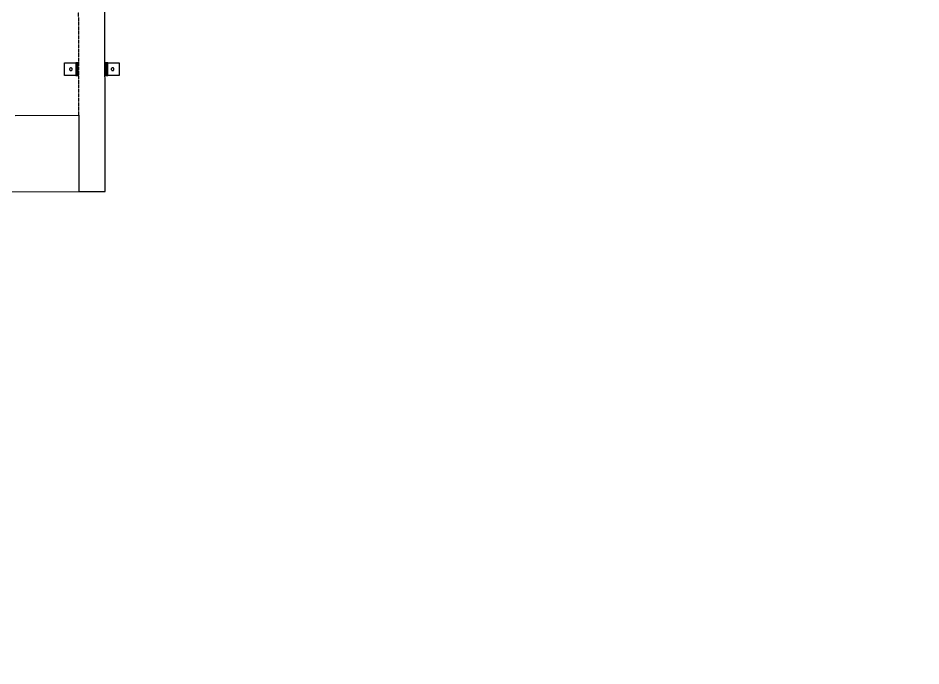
# Model space of a CAD drawing. Header units: feet. Extents: x -99009 to 3252343, y -11094690 to 9035152.
# Drawn here: x 2484468 to 2488018, y -1983789 to -1981242 of the extents above; entities that cross this region are included whole.
import ezdxf

# ---------------------------------------------------------------- set-up
doc = ezdxf.new("R2010")
doc.units = ezdxf.units.FT
doc.linetypes.add('PDF_IMPORT', pattern=[1, 0.8, -0.2])
doc.layers.add('1', color=1, linetype='Continuous')

# ---------------------------------------------------------------- blocks, each defined once
blk = doc.blocks.new('lEVELLING mACHINE')
at = {"color": 200, "lineweight": 25, "transparency": 33554684}
for points in [[(17491.7, 8164.6), (17741.4, 8164.6), (17741.4, 8464), (16941.2, 8464), (16838.2, 8464), (16838.2, 7564.5), (16838.2, 7284.4)], [(17191.6, 8164.6), (16941.2, 8164.6), (16941.2, 8464)], [(16827.1, 7958.7), (16782.6, 7958.7), (16782.6, 8008.3), (16827.1, 8008.3)], [(16830.1, 8008.3), (16829.3, 8008.3), (16828.6, 8008.3), (16827.8, 8008.3), (16827.1, 8008.3), (16827.1, 7958.7), (16827.8, 7958.7), (16828.6, 7958.7), (16829.3, 7958.7), (16830.1, 7958.7)], [(16835.3, 8008.3), (16833.8, 8008.3), (16833, 8008.3), (16832.3, 8008.3), (16831.5, 8008.3), (16830.8, 8008.3), (16830.1, 8008.3), (16830.1, 7958.7), (16830.8, 7958.7), (16831.5, 7958.7), (16832.3, 7958.7), (16833, 7958.7), (16833.8, 7958.7), (16835.3, 7958.7)], [(16838.2, 8008.3), (16835.3, 8008.3), (16835.3, 7958.7), (16838.2, 7958.7)], [(16941.2, 8008.3), (16944.9, 8008.3)], [(16950.1, 7958.7), (16950.8, 7958.7), (16951.6, 7958.7), (16952.3, 7958.7), (16953.1, 7958.7), (16953.1, 8008.3), (16952.3, 8008.3), (16951.6, 8008.3), (16950.8, 8008.3), (16950.1, 8008.3)], [(16953.1, 8008.3), (16996.8, 8008.3), (16996.8, 7958.7), (16953.1, 7958.7)], [(16941.2, 7958.7), (16944.9, 7958.7)]]:
    blk.add_lwpolyline(points, dxfattribs=at)
at = {"color": 200, "linetype": 'PDF_IMPORT', "lineweight": 25, "ltscale": 1.219444, "transparency": 33554684}
blk.add_lwpolyline([(16941.2, 8164.6), (16941.2, 7014)], dxfattribs=at)
at = {"color": 200, "lineweight": 25, "transparency": 33554684}
for points in [[(16807.8, 7977.9), (16809.3, 7977.9), (16810.8, 7978.7), (16811.5, 7979.4), (16812.3, 7980.9), (16813, 7982.4), (16813, 7983.9), (16813, 7984.6), (16812.3, 7986.1), (16811.5, 7987.6), (16810.8, 7988.3), (16809.3, 7989), (16807.8, 7989), (16806.4, 7989), (16804.9, 7988.3), (16804.1, 7987.6), (16803.4, 7986.1), (16802.7, 7984.6), (16802.7, 7983.9), (16802.7, 7982.4), (16803.4, 7980.9), (16804.1, 7979.4), (16804.9, 7978.7), (16806.4, 7977.9)], [(16950.1, 8008.3), (16949.4, 8008.3), (16948.6, 8008.3), (16947.9, 8008.3), (16947.1, 8008.3), (16945.7, 8008.3), (16944.9, 8008.3), (16944.9, 7958.7), (16945.7, 7958.7), (16947.1, 7958.7), (16947.9, 7958.7), (16948.6, 7958.7), (16949.4, 7958.7), (16950.1, 7958.7)], [(16971.6, 7977.9), (16973.1, 7977.9), (16974.6, 7978.7), (16976, 7979.4), (16976.8, 7980.9), (16977.5, 7982.4), (16977.5, 7983.9), (16977.5, 7984.6), (16976.8, 7986.1), (16976, 7987.6), (16974.6, 7988.3), (16973.1, 7989), (16971.6, 7989), (16970.8, 7989), (16969.4, 7988.3), (16967.9, 7987.6), (16967.1, 7986.1), (16966.4, 7984.6), (16966.4, 7983.9), (16966.4, 7982.4), (16967.1, 7980.9), (16967.9, 7979.4), (16969.4, 7978.7), (16970.8, 7977.9)]]:
    blk.add_lwpolyline(points, close=True, dxfattribs=at)
blk = doc.blocks.new('A$Cac12730c')
blk.add_blockref('lEVELLING mACHINE', (-11218.1, -5688.9))

msp = doc.modelspace()

# ---------------------------------------------------------------- linework, layer by layer
at = {"layer": '1'}
msp.add_arc((2520410.24778, -1978395.99612), 100000, 84.1346387202, 194.3871675539, dxfattribs=at)

# ---------------------------------------------------------------- block references
at = {"transparency": 33554684, "rotation": 180.0650517140762}
msp.add_blockref('A$Cac12730c', (2490426.6334, -1979141.86212), dxfattribs=at)

doc.saveas('drawing.dxf')
